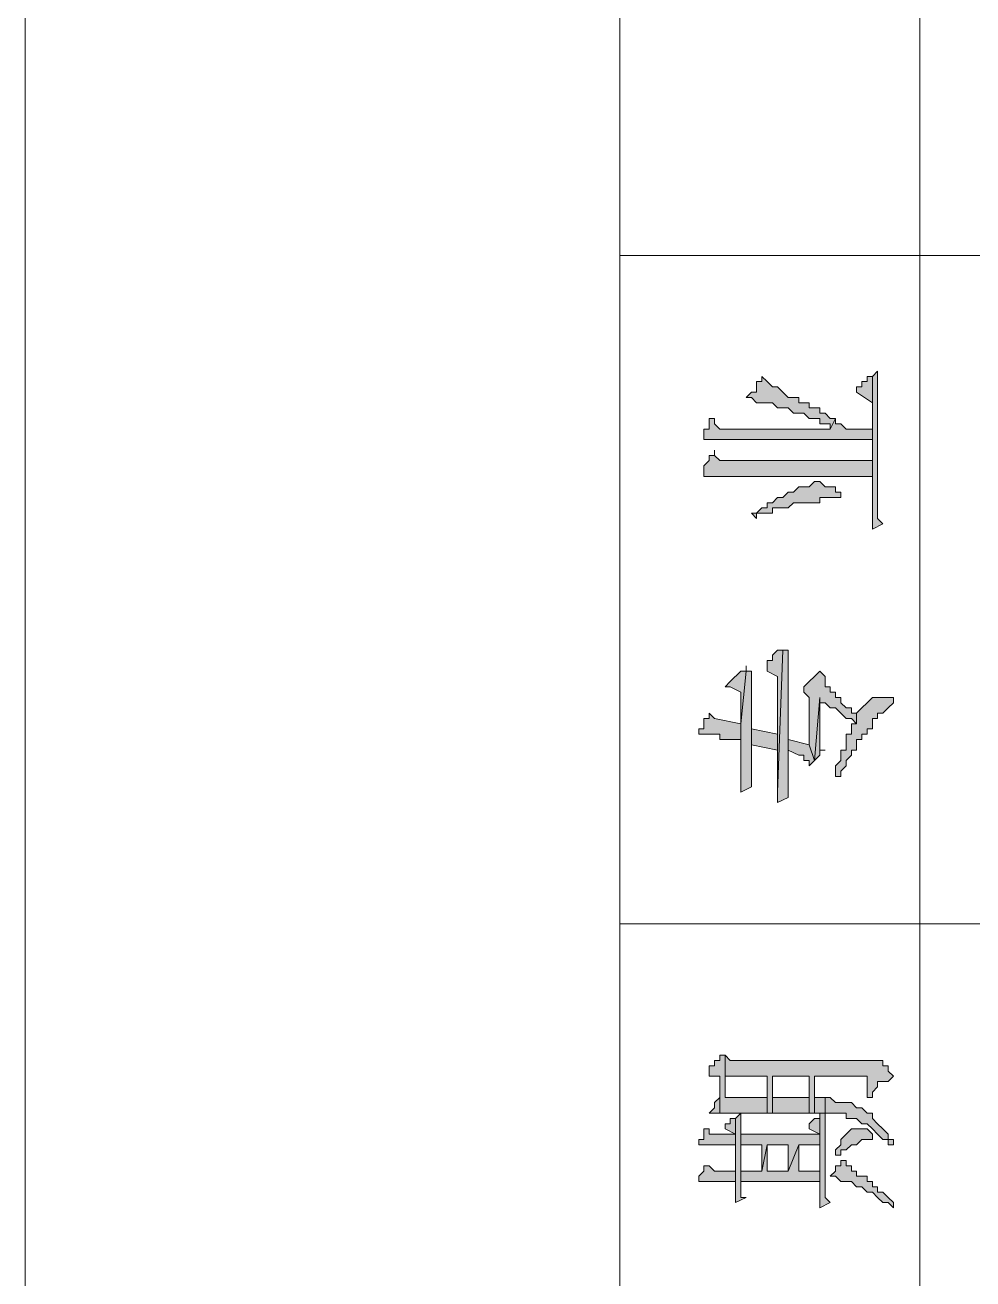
# Model space of a CAD drawing. Header units: millimetres. Extents: x 6 to 291, y 4 to 206.
# Drawn here: x 5.8 to 13.42, y 45.95 to 56.04 of the extents above; entities that cross this region are included whole.
import ezdxf

# ---------------------------------------------------------------- set-up
doc = ezdxf.new("R2010")
doc.units = ezdxf.units.MM
doc.layers.add('C00-00-00', color=7, linetype='Continuous')

msp = doc.modelspace()

# ---------------------------------------------------------------- hatches: boundary and pattern name
at = {"layer": 'C00-00-00'}
h = msp.add_hatch(color=256, dxfattribs=at)
h.dxf.hatch_style = 2
h.paths.add_polyline_path([(11.599333, 53.043661), (11.641667, 53.043661), (11.684, 53.001328), (11.726333, 53.001328), (11.768667, 53.001328), (11.811, 53.001328), (11.853333, 52.958995), (11.895667, 52.958995), (11.938, 52.958995), (11.980333, 52.916661), (12.022667, 52.916661), (12.065, 52.916661), (12.107333, 52.874328), (12.149667, 52.874328), (12.192, 52.874328), (12.192, 52.831995), (12.234333, 52.831995), (12.276667, 52.831995), (12.276667, 52.789661), (12.319, 52.874328), (12.276667, 52.874328), (12.234333, 52.916661), (12.192, 52.916661), (12.192, 52.958995), (12.149667, 52.958995), (12.107333, 52.958995), (12.107333, 53.001328), (12.065, 53.001328), (12.022667, 53.001328), (12.022667, 53.043661), (11.980333, 53.043661), (11.938, 53.043661), (11.895667, 53.085995), (11.853333, 53.128328), (11.811, 53.128328), (11.768667, 53.170661), (11.726333, 53.212995), (11.726333, 53.170661), (11.684, 53.170661), (11.684, 53.128328), (11.684, 53.085995), (11.641667, 53.085995)])
h = msp.add_hatch(color=256, dxfattribs=at)
h.dxf.hatch_style = 2
h.paths.add_polyline_path([(12.488334, 53.086004), (12.615334, 53.001337), (12.615334, 52.070004), (12.615334, 53.213004), (12.573, 53.213004), (12.573, 53.17067), (12.530667, 53.17067), (12.530667, 53.128337), (12.488334, 53.128337)])
h = msp.add_hatch(color=256, dxfattribs=at)
h.dxf.hatch_style = 2
h.paths.add_polyline_path([(12.615333, 51.985328), (12.7, 52.027661), (12.657667, 52.069995), (12.657667, 53.255328), (12.615333, 53.212995), (12.615333, 52.069995)])
h = msp.add_hatch(color=256, dxfattribs=at)
h.dxf.hatch_style = 2
h.paths.add_polyline_path([(11.260667, 52.705003), (12.615334, 52.705003), (12.615334, 52.53567), (12.615334, 52.40867), (12.615334, 52.78967), (12.403667, 52.78967), (12.361334, 52.832003), (12.319, 52.832003), (12.319, 52.874336), (12.276667, 52.78967), (11.387667, 52.78967), (11.345334, 52.832003), (11.345334, 52.874336), (11.303, 52.874336), (11.303, 52.832003), (11.303, 52.78967), (11.260667, 52.78967), (11.260667, 52.747336)])
h = msp.add_hatch(color=256, dxfattribs=at)
h.dxf.hatch_style = 2
h.paths.add_polyline_path([(11.260667, 52.408671), (12.615334, 52.408671), (12.615334, 52.535671), (11.387667, 52.535671), (11.345334, 52.578004), (11.345334, 52.620338), (11.345334, 52.578004), (11.303, 52.578004), (11.303, 52.535671), (11.260667, 52.493338), (11.260667, 52.451004)])
h = msp.add_hatch(color=256, dxfattribs=at)
h.dxf.hatch_style = 2
h.paths.add_polyline_path([(11.641667, 52.112339), (11.684, 52.070006), (11.684, 52.112339), (11.726333, 52.112339), (11.768667, 52.112339), (11.811, 52.112339), (11.811, 52.154672), (11.853333, 52.154672), (11.895667, 52.154672), (11.938, 52.154672), (11.980333, 52.197006), (12.022667, 52.197006), (12.065, 52.197006), (12.192, 52.197006), (12.192, 52.239339), (12.361333, 52.239339), (12.361333, 52.281672), (12.319, 52.281672), (12.319, 52.324006), (12.276667, 52.324006), (12.234333, 52.324006), (12.192, 52.366339), (12.149667, 52.366339), (12.107333, 52.324006), (12.065, 52.324006), (12.022667, 52.324006), (11.980333, 52.281672), (11.938, 52.281672), (11.895667, 52.239339), (11.853333, 52.239339), (11.811, 52.197006), (11.768667, 52.197006), (11.768667, 52.154672), (11.726333, 52.154672), (11.684, 52.112339)])
h = msp.add_hatch(color=256, dxfattribs=at)
h.dxf.hatch_style = 2
h.paths.add_polyline_path([(11.768667, 50.884669), (11.768667, 50.842335), (11.853333, 50.800002), (11.853333, 49.868669), (11.895667, 51.011669), (11.853333, 51.011669), (11.811, 50.969335), (11.811, 50.927002), (11.768667, 50.927002)])
h = msp.add_hatch(color=256, dxfattribs=at)
h.dxf.hatch_style = 2
h.paths.add_polyline_path([(11.853333, 49.784009), (11.938, 49.826342), (11.938, 51.011675), (11.895666, 51.011675), (11.853333, 49.868675)])
h = msp.add_hatch(color=256, dxfattribs=at)
h.dxf.hatch_style = 2
h.paths.add_polyline_path([(11.43, 50.715331), (11.472334, 50.715331), (11.557, 50.672998), (11.557, 50.418998), (11.599334, 50.842331), (11.557, 50.842331), (11.472334, 50.757665)])
h = msp.add_hatch(color=256, dxfattribs=at)
h.dxf.hatch_style = 2
h.paths.add_polyline_path([(11.557, 49.868661), (11.641667, 49.910995), (11.641667, 50.842328), (11.599333, 50.842328), (11.599333, 50.884661), (11.599333, 50.842328), (11.557, 50.418995)])
h = msp.add_hatch(color=256, dxfattribs=at)
h.dxf.hatch_style = 2
h.paths.add_polyline_path([(12.064999, 50.715331), (12.064999, 50.672998), (12.107333, 50.630665), (12.107333, 50.249665), (12.149666, 50.122665), (12.191999, 50.630665), (12.191999, 50.588331), (12.234333, 50.588331), (12.276666, 50.545998), (12.318999, 50.545998), (12.361333, 50.503665), (12.403666, 50.461331), (12.445999, 50.461331), (12.488333, 50.418998), (12.488333, 50.503665), (12.445999, 50.503665), (12.445999, 50.545998), (12.403666, 50.545998), (12.361333, 50.588331), (12.361333, 50.630665), (12.318999, 50.630665), (12.318999, 50.672998), (12.276666, 50.672998), (12.276666, 50.715331), (12.234333, 50.715331), (12.234333, 50.757665), (12.234333, 50.799998), (12.191999, 50.842331), (12.149666, 50.799998), (12.107333, 50.757665)])
h = msp.add_hatch(color=256, dxfattribs=at)
h.dxf.hatch_style = 2
h.paths.add_polyline_path([(12.149666, 50.122667), (12.191999, 50.165001), (12.191999, 50.207334), (12.234333, 50.207334), (12.191999, 50.207334), (12.191999, 50.249667), (12.191999, 50.630667)])
h = msp.add_hatch(color=256, dxfattribs=at)
h.dxf.hatch_style = 2
h.paths.add_polyline_path([(12.319, 49.995672), (12.361334, 49.995672), (12.361334, 50.038006), (12.403667, 50.080339), (12.403667, 50.122672), (12.446, 50.165006), (12.446, 50.207339), (12.488334, 50.207339), (12.488334, 50.249672), (12.488334, 50.292006), (12.530667, 50.292006), (12.530667, 50.334339), (12.573, 50.334339), (12.573, 50.376672), (12.615334, 50.376672), (12.615334, 50.419006), (12.615334, 50.461339), (12.657667, 50.461339), (12.657667, 50.503672), (12.7, 50.503672), (12.742334, 50.546006), (12.784667, 50.588339), (12.784667, 50.630672), (12.742334, 50.630672), (12.7, 50.630672), (12.657667, 50.630672), (12.615334, 50.630672), (12.573, 50.588339), (12.530667, 50.546006), (12.488334, 50.503672), (12.488334, 50.461339), (12.488334, 50.503672), (12.488334, 50.419006), (12.446, 50.419006), (12.446, 50.376672), (12.446, 50.334339), (12.403667, 50.334339), (12.403667, 50.292006), (12.403667, 50.249672), (12.403667, 50.207339), (12.361334, 50.207339), (12.361334, 50.165006), (12.361334, 50.122672), (12.319, 50.080339)])
h = msp.add_hatch(color=256, dxfattribs=at)
h.dxf.hatch_style = 2
h.paths.add_polyline_path([(11.218334, 50.334331), (11.260667, 50.334331), (11.303001, 50.334331), (11.387667, 50.334331), (11.387667, 50.291997), (11.472334, 50.291997), (11.514667, 50.291997), (11.557001, 50.291997), (11.557001, 49.953331), (11.557001, 50.418997), (11.345334, 50.461331), (11.303001, 50.503664), (11.303001, 50.461331), (11.260667, 50.461331), (11.260667, 50.418997), (11.260667, 50.376664), (11.218334, 50.376664)])
h = msp.add_hatch(color=256, dxfattribs=at)
h.dxf.hatch_style = 2
h.paths.add_polyline_path([(11.641667, 50.376673), (11.641667, 50.249662), (11.853333, 50.207336), (11.853333, 50.334331)])
h = msp.add_hatch(color=256, dxfattribs=at)
h.dxf.hatch_style = 2
h.paths.add_polyline_path([(11.938, 50.292004), (11.938, 50.207338), (12.022666, 50.165004), (12.065, 50.165004), (12.065, 50.122671), (12.107333, 50.122671), (12.107333, 50.080338), (12.149666, 50.122671), (12.107333, 50.249671)])
h = msp.add_hatch(color=256, dxfattribs=at)
h.dxf.hatch_style = 2
h.paths.add_polyline_path([(11.303, 47.625), (11.303, 47.582666), (11.387667, 47.582666), (11.387667, 47.286333), (11.43, 47.286333), (11.768667, 47.286333), (11.768667, 47.413333), (11.514667, 47.413333), (11.472334, 47.413333), (11.43, 47.413333), (11.43, 47.582666), (11.43, 47.752), (11.387667, 47.752), (11.387667, 47.709666), (11.345334, 47.709666), (11.345334, 47.667333), (11.303, 47.667333)])
h = msp.add_hatch(color=256, dxfattribs=at)
h.dxf.hatch_style = 2
h.paths.add_polyline_path([(11.43, 47.751995), (11.43, 47.582661), (11.768667, 47.582661), (11.768667, 47.413328), (11.768667, 47.286328), (11.811, 47.286328), (11.811, 47.582661), (12.107334, 47.582661), (12.107334, 47.413328), (12.107334, 47.286328), (12.149667, 47.286328), (12.149667, 47.582661), (12.530667, 47.582661), (12.573, 47.582661), (12.573, 47.540328), (12.573, 47.413328), (12.615334, 47.413328), (12.615334, 47.455661), (12.657667, 47.497995), (12.657667, 47.540328), (12.7, 47.540328), (12.742334, 47.540328), (12.784667, 47.582661), (12.742334, 47.624995), (12.742334, 47.667328), (12.7, 47.667328), (12.7, 47.709661), (11.472334, 47.709661)])
h = msp.add_hatch(color=256, dxfattribs=at)
h.dxf.hatch_style = 2
h.paths.add_polyline_path([(11.811, 47.286342), (12.107333, 47.286342), (12.107333, 47.413336), (11.811, 47.413336), (11.811, 47.582674)])
h = msp.add_hatch(color=256, dxfattribs=at)
h.dxf.hatch_style = 2
h.paths.add_polyline_path([(12.149666, 47.286342), (12.234334, 47.286342), (12.234334, 47.413336), (12.149666, 47.413336), (12.149666, 47.582674)])
h = msp.add_hatch(color=256, dxfattribs=at)
h.dxf.hatch_style = 2
h.paths.add_polyline_path([(12.573, 47.413336), (12.573, 47.540331), (12.573, 47.498005), (12.573, 47.455663)])
h = msp.add_hatch(color=256, dxfattribs=at)
h.dxf.hatch_style = 2
h.paths.add_polyline_path([(11.303, 47.286342), (11.387667, 47.286342), (11.387667, 47.413342), (11.345334, 47.371008), (11.345334, 47.328675)])
h = msp.add_hatch(color=256, dxfattribs=at)
h.dxf.hatch_style = 2
h.paths.add_polyline_path([(12.192001, 46.52434), (12.276667, 46.566674), (12.234334, 46.609007), (12.234334, 47.41334), (12.234334, 47.28634), (12.192001, 47.28634)])
h = msp.add_hatch(color=256, dxfattribs=at)
h.dxf.hatch_style = 2
h.paths.add_polyline_path([(12.234334, 47.413336), (12.234334, 47.286336), (12.276667, 47.286336), (12.319001, 47.286336), (12.403667, 47.286336), (12.403667, 47.244003), (12.446001, 47.244003), (12.488334, 47.244003), (12.530667, 47.20167), (12.573001, 47.20167), (12.615334, 47.159336), (12.657667, 47.117003), (12.700001, 47.07467), (12.742334, 47.07467), (12.742334, 47.032336), (12.784667, 47.032336), (12.784667, 47.07467), (12.742334, 47.07467), (12.742334, 47.117003), (12.700001, 47.159336), (12.657667, 47.20167), (12.615334, 47.244003), (12.615334, 47.286336), (12.573001, 47.286336), (12.530667, 47.32867), (12.488334, 47.32867), (12.446001, 47.371003), (12.403667, 47.371003), (12.361334, 47.371003), (12.319001, 47.371003), (12.276667, 47.413336)])
h = msp.add_hatch(color=256, dxfattribs=at)
h.dxf.hatch_style = 2
h.paths.add_polyline_path([(11.43, 47.201673), (11.43, 47.15934), (11.514667, 47.117006), (11.514667, 47.244006), (11.472334, 47.244006), (11.472334, 47.201673)])
h = msp.add_hatch(color=256, dxfattribs=at)
h.dxf.hatch_style = 2
h.paths.add_polyline_path([(11.514667, 46.566666), (11.599333, 46.609), (11.557, 46.609), (11.557, 47.244), (11.557, 47.286333), (11.514667, 47.244), (11.514667, 46.609)])
h = msp.add_hatch(color=256, dxfattribs=at)
h.dxf.hatch_style = 2
h.paths.add_polyline_path([(12.107333, 47.201673), (12.107333, 47.15934), (12.191999, 47.117006), (12.191999, 46.820673), (12.191999, 47.28634), (12.191999, 47.244006), (12.149666, 47.244006)])
h = msp.add_hatch(color=256, dxfattribs=at)
h.dxf.hatch_style = 2
h.paths.add_polyline_path([(11.218334, 47.032336), (11.514667, 47.032336), (11.514667, 46.820669), (11.514667, 46.651336), (11.514667, 47.117002), (11.303001, 47.117002), (11.303001, 47.159336), (11.260667, 47.159336), (11.260667, 47.117002), (11.260667, 47.074669), (11.218334, 47.074669)])
h = msp.add_hatch(color=256, dxfattribs=at)
h.dxf.hatch_style = 2
h.paths.add_polyline_path([(11.557, 47.117004), (11.557, 46.736004), (11.557, 47.032338), (11.726333, 47.032338), (11.726333, 46.820671), (11.768667, 47.032338), (11.938, 47.032338), (11.938, 46.820671), (12.022667, 47.032338), (12.192, 47.032338), (12.192, 47.117004)])
h = msp.add_hatch(color=256, dxfattribs=at)
h.dxf.hatch_style = 2
h.paths.add_polyline_path([(12.319, 46.99001), (12.319, 46.947676), (12.361334, 46.947676), (12.361334, 46.99001), (12.403667, 46.99001), (12.446, 47.032343), (12.488334, 47.032343), (12.530667, 47.074676), (12.573, 47.074676), (12.615334, 47.074676), (12.615334, 47.11701), (12.573, 47.159343), (12.530667, 47.159343), (12.488334, 47.159343), (12.446, 47.159343), (12.403667, 47.11701), (12.361334, 47.074676), (12.361334, 47.032343)])
h = msp.add_hatch(color=256, dxfattribs=at)
h.dxf.hatch_style = 2
h.paths.add_polyline_path([(11.557, 46.736004), (12.192, 46.736004), (12.192, 46.609004), (12.192, 46.82067), (12.022667, 46.82067), (12.022667, 47.032337), (11.938, 46.82067), (11.768667, 46.82067), (11.768667, 47.032337), (11.726333, 46.82067), (11.557, 46.82067), (11.557, 47.032337)])
h = msp.add_hatch(color=256, dxfattribs=at)
h.dxf.hatch_style = 2
h.paths.add_polyline_path([(12.276667, 46.77833), (12.319001, 46.77833), (12.361334, 46.735997), (12.403667, 46.735997), (12.446001, 46.735997), (12.488334, 46.693663), (12.530667, 46.693663), (12.573001, 46.65133), (12.615334, 46.65133), (12.657667, 46.608997), (12.700001, 46.566663), (12.742334, 46.566663), (12.784667, 46.52433), (12.784667, 46.566663), (12.742334, 46.608997), (12.700001, 46.65133), (12.657667, 46.65133), (12.657667, 46.693663), (12.615334, 46.693663), (12.615334, 46.735997), (12.573001, 46.735997), (12.573001, 46.77833), (12.530667, 46.77833), (12.488334, 46.77833), (12.488334, 46.820663), (12.446001, 46.820663), (12.446001, 46.862997), (12.403667, 46.862997), (12.403667, 46.90533), (12.361334, 46.90533), (12.361334, 46.862997), (12.319001, 46.862997), (12.319001, 46.820663)])
h = msp.add_hatch(color=256, dxfattribs=at)
h.dxf.hatch_style = 2
h.paths.add_polyline_path([(11.218334, 46.736004), (11.514667, 46.736004), (11.514667, 46.82067), (11.345334, 46.82067), (11.303001, 46.863004), (11.260667, 46.863004), (11.260667, 46.82067), (11.218334, 46.778337)])

# ---------------------------------------------------------------- linework, layer by layer
at = {"layer": 'C00-00-00', "lineweight": 15}
for points in [[(291.126319, 205.740002), (5.799667, 205.740002), (5.799667, 3.979343), (291.126319, 3.979343)], [(12.996333, 48.810328), (12.996333, 141.859001)], [(10.583333, 48.810328), (10.583333, 68.791666)], [(17.779999, 54.186663), (10.583333, 54.186663)], [(10.583333, 28.786663), (10.583333, 48.810328)], [(17.779999, 48.810328), (10.583333, 48.810328)], [(17.779999, 48.810328), (10.583333, 48.810328)], [(12.996333, 28.786663), (12.996333, 48.810328)]]:
    msp.add_lwpolyline(points, dxfattribs=at)
at = {"layer": 'C00-00-00', "lineweight": 13}
for points in [[(11.599333, 53.043661), (11.641667, 53.043661), (11.684, 53.001328), (11.726333, 53.001328), (11.768667, 53.001328), (11.811, 53.001328), (11.853333, 52.958995), (11.895667, 52.958995), (11.938, 52.958995), (11.980333, 52.916661), (12.022667, 52.916661), (12.065, 52.916661), (12.107333, 52.874328), (12.149667, 52.874328), (12.192, 52.874328), (12.192, 52.831995), (12.234333, 52.831995), (12.276667, 52.831995), (12.276667, 52.789661), (12.319, 52.874328), (12.276667, 52.874328), (12.234333, 52.916661), (12.192, 52.916661), (12.192, 52.958995), (12.149667, 52.958995), (12.107333, 52.958995), (12.107333, 53.001328), (12.065, 53.001328), (12.022667, 53.001328), (12.022667, 53.043661), (11.980333, 53.043661), (11.938, 53.043661), (11.895667, 53.085995), (11.853333, 53.128328), (11.811, 53.128328), (11.768667, 53.170661), (11.726333, 53.212995), (11.726333, 53.170661), (11.684, 53.170661), (11.684, 53.128328), (11.684, 53.085995), (11.641667, 53.085995)], [(12.488334, 53.086004), (12.615334, 53.001337), (12.615334, 52.070004), (12.615334, 53.213004), (12.573, 53.213004), (12.573, 53.17067), (12.530667, 53.17067), (12.530667, 53.128337), (12.488334, 53.128337)], [(12.615333, 51.985328), (12.7, 52.027661), (12.657667, 52.069995), (12.657667, 53.255328), (12.615333, 53.212995), (12.615333, 52.069995)], [(11.260667, 52.705003), (12.615334, 52.705003), (12.615334, 52.53567), (12.615334, 52.40867), (12.615334, 52.78967), (12.403667, 52.78967), (12.361334, 52.832003), (12.319, 52.832003), (12.319, 52.874336), (12.276667, 52.78967), (11.387667, 52.78967), (11.345334, 52.832003), (11.345334, 52.874336), (11.303, 52.874336), (11.303, 52.832003), (11.303, 52.78967), (11.260667, 52.78967), (11.260667, 52.747336)], [(11.260667, 52.408671), (12.615334, 52.408671), (12.615334, 52.535671), (11.387667, 52.535671), (11.345334, 52.578004), (11.345334, 52.620338), (11.345334, 52.578004), (11.303, 52.578004), (11.303, 52.535671), (11.260667, 52.493338), (11.260667, 52.451004)], [(11.641667, 52.112339), (11.684, 52.070006), (11.684, 52.112339), (11.726333, 52.112339), (11.768667, 52.112339), (11.811, 52.112339), (11.811, 52.154672), (11.853333, 52.154672), (11.895667, 52.154672), (11.938, 52.154672), (11.980333, 52.197006), (12.022667, 52.197006), (12.065, 52.197006), (12.192, 52.197006), (12.192, 52.239339), (12.361333, 52.239339), (12.361333, 52.281672), (12.319, 52.281672), (12.319, 52.324006), (12.276667, 52.324006), (12.234333, 52.324006), (12.192, 52.366339), (12.149667, 52.366339), (12.107333, 52.324006), (12.065, 52.324006), (12.022667, 52.324006), (11.980333, 52.281672), (11.938, 52.281672), (11.895667, 52.239339), (11.853333, 52.239339), (11.811, 52.197006), (11.768667, 52.197006), (11.768667, 52.154672), (11.726333, 52.154672), (11.684, 52.112339)], [(11.768667, 50.884669), (11.768667, 50.842335), (11.853333, 50.800002), (11.853333, 49.868669), (11.895667, 51.011669), (11.853333, 51.011669), (11.811, 50.969335), (11.811, 50.927002), (11.768667, 50.927002)], [(11.853333, 49.784009), (11.938, 49.826342), (11.938, 51.011675), (11.895666, 51.011675), (11.853333, 49.868675)], [(11.43, 50.715331), (11.472334, 50.715331), (11.557, 50.672998), (11.557, 50.418998), (11.599334, 50.842331), (11.557, 50.842331), (11.472334, 50.757665)], [(11.557, 49.868661), (11.641667, 49.910995), (11.641667, 50.842328), (11.599333, 50.842328), (11.599333, 50.884661), (11.599333, 50.842328), (11.557, 50.418995)], [(12.064999, 50.715331), (12.064999, 50.672998), (12.107333, 50.630665), (12.107333, 50.249665), (12.149666, 50.122665), (12.191999, 50.630665), (12.191999, 50.588331), (12.234333, 50.588331), (12.276666, 50.545998), (12.318999, 50.545998), (12.361333, 50.503665), (12.403666, 50.461331), (12.445999, 50.461331), (12.488333, 50.418998), (12.488333, 50.503665), (12.445999, 50.503665), (12.445999, 50.545998), (12.403666, 50.545998), (12.361333, 50.588331), (12.361333, 50.630665), (12.318999, 50.630665), (12.318999, 50.672998), (12.276666, 50.672998), (12.276666, 50.715331), (12.234333, 50.715331), (12.234333, 50.757665), (12.234333, 50.799998), (12.191999, 50.842331), (12.149666, 50.799998), (12.107333, 50.757665)], [(12.149666, 50.122667), (12.191999, 50.165001), (12.191999, 50.207334), (12.234333, 50.207334), (12.191999, 50.207334), (12.191999, 50.249667), (12.191999, 50.630667)], [(12.319, 49.995672), (12.361334, 49.995672), (12.361334, 50.038006), (12.403667, 50.080339), (12.403667, 50.122672), (12.446, 50.165006), (12.446, 50.207339), (12.488334, 50.207339), (12.488334, 50.249672), (12.488334, 50.292006), (12.530667, 50.292006), (12.530667, 50.334339), (12.573, 50.334339), (12.573, 50.376672), (12.615334, 50.376672), (12.615334, 50.419006), (12.615334, 50.461339), (12.657667, 50.461339), (12.657667, 50.503672), (12.7, 50.503672), (12.742334, 50.546006), (12.784667, 50.588339), (12.784667, 50.630672), (12.742334, 50.630672), (12.7, 50.630672), (12.657667, 50.630672), (12.615334, 50.630672), (12.573, 50.588339), (12.530667, 50.546006), (12.488334, 50.503672), (12.488334, 50.461339), (12.488334, 50.503672), (12.488334, 50.419006), (12.446, 50.419006), (12.446, 50.376672), (12.446, 50.334339), (12.403667, 50.334339), (12.403667, 50.292006), (12.403667, 50.249672), (12.403667, 50.207339), (12.361334, 50.207339), (12.361334, 50.165006), (12.361334, 50.122672), (12.319, 50.080339)], [(11.218334, 50.334331), (11.260667, 50.334331), (11.303001, 50.334331), (11.387667, 50.334331), (11.387667, 50.291997), (11.472334, 50.291997), (11.514667, 50.291997), (11.557001, 50.291997), (11.557001, 49.953331), (11.557001, 50.418997), (11.345334, 50.461331), (11.303001, 50.503664), (11.303001, 50.461331), (11.260667, 50.461331), (11.260667, 50.418997), (11.260667, 50.376664), (11.218334, 50.376664)], [(11.641667, 50.376673), (11.641667, 50.249662), (11.853333, 50.207336), (11.853333, 50.334331)], [(11.938, 50.292004), (11.938, 50.207338), (12.022666, 50.165004), (12.065, 50.165004), (12.065, 50.122671), (12.107333, 50.122671), (12.107333, 50.080338), (12.149666, 50.122671), (12.107333, 50.249671)], [(11.303, 47.625), (11.303, 47.582666), (11.387667, 47.582666), (11.387667, 47.286333), (11.43, 47.286333), (11.768667, 47.286333), (11.768667, 47.413333), (11.514667, 47.413333), (11.472334, 47.413333), (11.43, 47.413333), (11.43, 47.582666), (11.43, 47.752), (11.387667, 47.752), (11.387667, 47.709666), (11.345334, 47.709666), (11.345334, 47.667333), (11.303, 47.667333)], [(11.43, 47.751995), (11.43, 47.582661), (11.768667, 47.582661), (11.768667, 47.413328), (11.768667, 47.286328), (11.811, 47.286328), (11.811, 47.582661), (12.107334, 47.582661), (12.107334, 47.413328), (12.107334, 47.286328), (12.149667, 47.286328), (12.149667, 47.582661), (12.530667, 47.582661), (12.573, 47.582661), (12.573, 47.540328), (12.573, 47.413328), (12.615334, 47.413328), (12.615334, 47.455661), (12.657667, 47.497995), (12.657667, 47.540328), (12.7, 47.540328), (12.742334, 47.540328), (12.784667, 47.582661), (12.742334, 47.624995), (12.742334, 47.667328), (12.7, 47.667328), (12.7, 47.709661), (11.472334, 47.709661)], [(11.811, 47.286342), (12.107333, 47.286342), (12.107333, 47.413336), (11.811, 47.413336), (11.811, 47.582674)], [(12.149666, 47.286342), (12.234334, 47.286342), (12.234334, 47.413336), (12.149666, 47.413336), (12.149666, 47.582674)], [(12.573, 47.413336), (12.573, 47.540331), (12.573, 47.498005), (12.573, 47.455663)], [(11.303, 47.286342), (11.387667, 47.286342), (11.387667, 47.413342), (11.345334, 47.371008), (11.345334, 47.328675)], [(12.192001, 46.52434), (12.276667, 46.566674), (12.234334, 46.609007), (12.234334, 47.41334), (12.234334, 47.28634), (12.192001, 47.28634)], [(12.234334, 47.413336), (12.234334, 47.286336), (12.276667, 47.286336), (12.319001, 47.286336), (12.403667, 47.286336), (12.403667, 47.244003), (12.446001, 47.244003), (12.488334, 47.244003), (12.530667, 47.20167), (12.573001, 47.20167), (12.615334, 47.159336), (12.657667, 47.117003), (12.700001, 47.07467), (12.742334, 47.07467), (12.742334, 47.032336), (12.784667, 47.032336), (12.784667, 47.07467), (12.742334, 47.07467), (12.742334, 47.117003), (12.700001, 47.159336), (12.657667, 47.20167), (12.615334, 47.244003), (12.615334, 47.286336), (12.573001, 47.286336), (12.530667, 47.32867), (12.488334, 47.32867), (12.446001, 47.371003), (12.403667, 47.371003), (12.361334, 47.371003), (12.319001, 47.371003), (12.276667, 47.413336)], [(11.43, 47.201673), (11.43, 47.15934), (11.514667, 47.117006), (11.514667, 47.244006), (11.472334, 47.244006), (11.472334, 47.201673)], [(11.514667, 46.566666), (11.599333, 46.609), (11.557, 46.609), (11.557, 47.244), (11.557, 47.286333), (11.514667, 47.244), (11.514667, 46.609)], [(12.107333, 47.201673), (12.107333, 47.15934), (12.191999, 47.117006), (12.191999, 46.820673), (12.191999, 47.28634), (12.191999, 47.244006), (12.149666, 47.244006)], [(11.218334, 47.032336), (11.514667, 47.032336), (11.514667, 46.820669), (11.514667, 46.651336), (11.514667, 47.117002), (11.303001, 47.117002), (11.303001, 47.159336), (11.260667, 47.159336), (11.260667, 47.117002), (11.260667, 47.074669), (11.218334, 47.074669)], [(11.557, 47.117004), (11.557, 46.736004), (11.557, 47.032338), (11.726333, 47.032338), (11.726333, 46.820671), (11.768667, 47.032338), (11.938, 47.032338), (11.938, 46.820671), (12.022667, 47.032338), (12.192, 47.032338), (12.192, 47.117004)], [(12.319, 46.99001), (12.319, 46.947676), (12.361334, 46.947676), (12.361334, 46.99001), (12.403667, 46.99001), (12.446, 47.032343), (12.488334, 47.032343), (12.530667, 47.074676), (12.573, 47.074676), (12.615334, 47.074676), (12.615334, 47.11701), (12.573, 47.159343), (12.530667, 47.159343), (12.488334, 47.159343), (12.446, 47.159343), (12.403667, 47.11701), (12.361334, 47.074676), (12.361334, 47.032343)], [(11.557, 46.736004), (12.192, 46.736004), (12.192, 46.609004), (12.192, 46.82067), (12.022667, 46.82067), (12.022667, 47.032337), (11.938, 46.82067), (11.768667, 46.82067), (11.768667, 47.032337), (11.726333, 46.82067), (11.557, 46.82067), (11.557, 47.032337)], [(12.276667, 46.77833), (12.319001, 46.77833), (12.361334, 46.735997), (12.403667, 46.735997), (12.446001, 46.735997), (12.488334, 46.693663), (12.530667, 46.693663), (12.573001, 46.65133), (12.615334, 46.65133), (12.657667, 46.608997), (12.700001, 46.566663), (12.742334, 46.566663), (12.784667, 46.52433), (12.784667, 46.566663), (12.742334, 46.608997), (12.700001, 46.65133), (12.657667, 46.65133), (12.657667, 46.693663), (12.615334, 46.693663), (12.615334, 46.735997), (12.573001, 46.735997), (12.573001, 46.77833), (12.530667, 46.77833), (12.488334, 46.77833), (12.488334, 46.820663), (12.446001, 46.820663), (12.446001, 46.862997), (12.403667, 46.862997), (12.403667, 46.90533), (12.361334, 46.90533), (12.361334, 46.862997), (12.319001, 46.862997), (12.319001, 46.820663)], [(11.218334, 46.736004), (11.514667, 46.736004), (11.514667, 46.82067), (11.345334, 46.82067), (11.303001, 46.863004), (11.260667, 46.863004), (11.260667, 46.82067), (11.218334, 46.778337)]]:
    msp.add_lwpolyline(points, close=True, dxfattribs=at)

doc.saveas('drawing.dxf')
